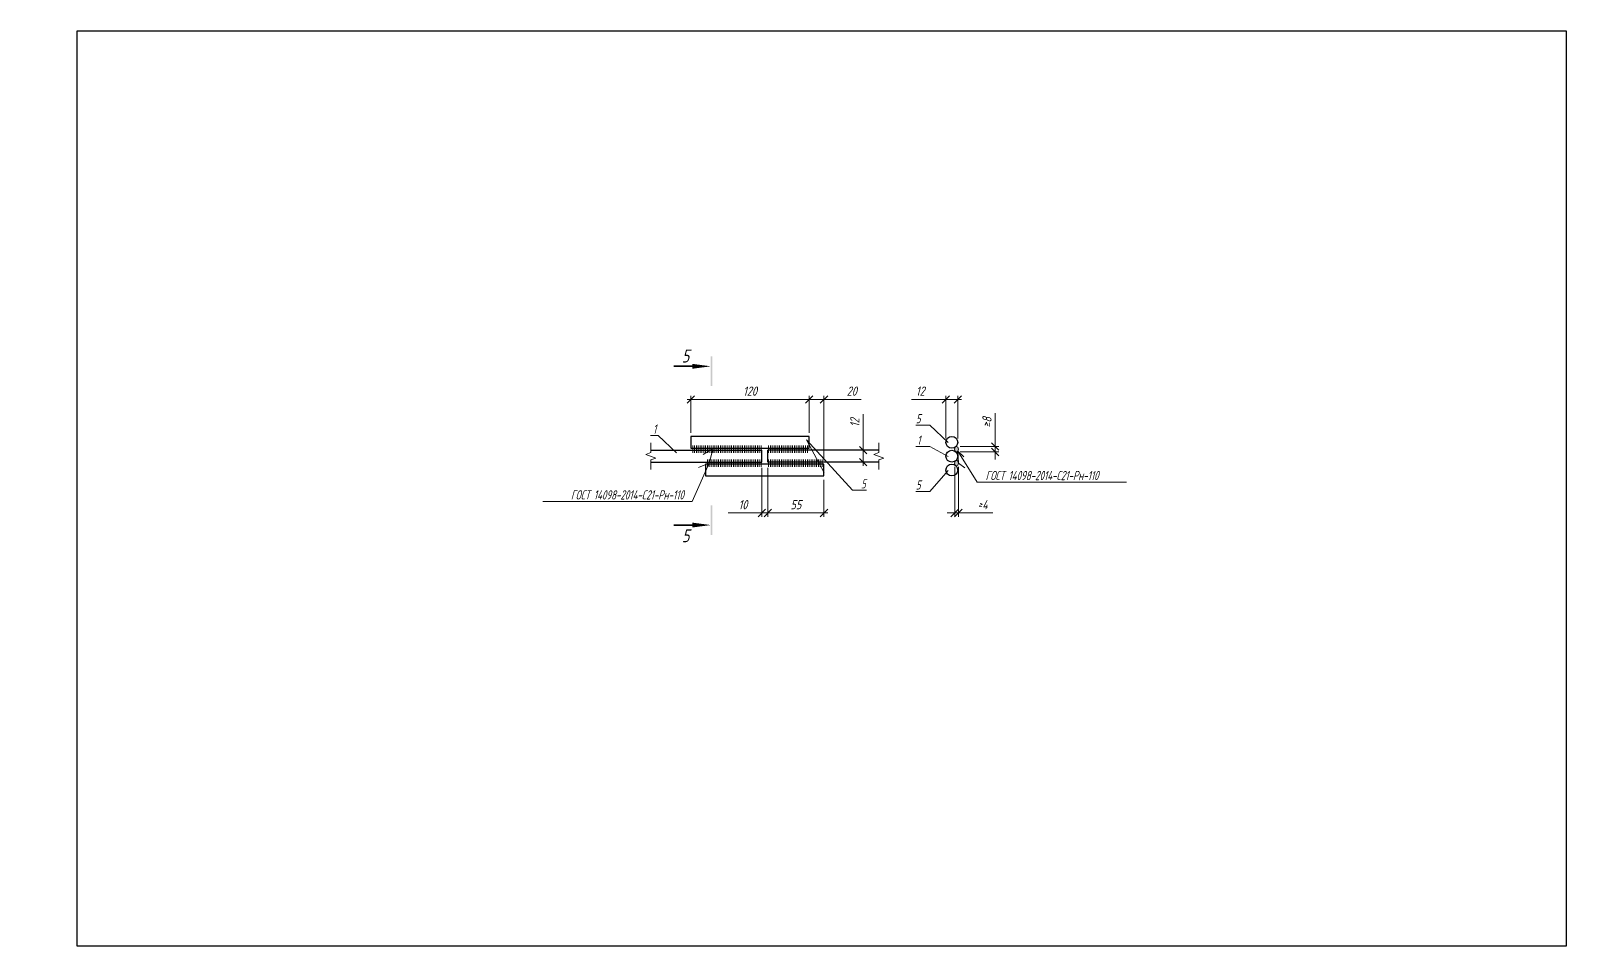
# Model space of a CAD drawing. Header units: millimetres. Extents: x 6546658 to 12951752, y -1354198 to 1102852.
# Drawn here: x 11584784 to 11588936, y -3847 to -1371 of the extents above; entities that cross this region are included whole.
import ezdxf
from ezdxf import colors
from ezdxf.entities.mleader import LeaderData, LeaderLine
from ezdxf.enums import TextEntityAlignment as Align
from ezdxf.math import Vec2, Vec3

# ---------------------------------------------------------------- set-up
doc = ezdxf.new("R2010")
doc.units = ezdxf.units.MM
doc.layers.get('Defpoints').update_dxf_attribs({"color": 254, "lineweight": 0})
for name, color, linetype, lineweight in [('ИС_TXT_ЗГЛ', 1, 'Continuous', 35), ('ИС_ОПОР_Тон', 3, 'Continuous', 18), ('ИС_Разм', 3, 'Continuous', 18)]:
    doc.layers.add(name, color=color, linetype=linetype, lineweight=lineweight)
doc.layers.add('Раб Арм', color=6, linetype='Continuous')
doc.styles.add('0', font='isocpeur.ttf', dxfattribs={"width": 0.8, "oblique": 15})
doc.dimstyles.new('М10', dxfattribs={"dimscale": 10, "dimtxt": 2.5, "dimasz": 2, "dimexe": 1, "dimexo": 1, "dimgap": 1, "dimtad": 1, "dimdec": 0, "dimtxsty": '0', "dimblk1": 'OBLIQUE', "dimblk2": 'OBLIQUE', "dimsah": 1, "dimcen": 2.5, "dimdle": 1, "dimclrd": 256, "dimclre": 256, "dimclrt": 256, "dimaunit": 1, "dimadec": 0, "dimazin": 0, "dimtfac": 0.75, "dimtdec": 0, "dimtmove": 1, "dimatfit": 2, "dimldrblk": 'OBLIQUE', "dimfxl": 1, "dimtolj": 1, "dimtzin": 0, "dimlwd": -1, "dimlwe": -1, "dimarcsym": 0})

# ---------------------------------------------------------------- blocks, each defined once
blk = doc.blocks.new('*U22')
at = {"linetype": 'Continuous'}
blk.add_lwpolyline([(-0.0036, 0), (-0.001, 0), (-0.0005, -0.00137), (0.0005, 0.00137), (0.001, 0), (0.0036, 0)], dxfattribs=at)
blk = doc.blocks.new('_Oblique')
at = {"color": 0, "linetype": 'ByBlock', "lineweight": -2}
blk.add_line((-0.5, -0.5), (0.5, 0.5), dxfattribs=at)
blk = doc.blocks.new('*D122')
at = {"layer": 'Defpoints', "color": 0, "transparency": 16777216}
for p in [(11586889, -2368), (11586569, -2468), (11586889, -2468)]:
    blk.add_point(p, dxfattribs=at)
at = {"layer": 'ИС_Разм', "transparency": 16777216}
for p, q in [((11586569, -2458), (11586569, -2358)), ((11586889, -2458), (11586889, -2358)), ((11586559, -2368), (11586899, -2368))]:
    blk.add_line(p, q, dxfattribs=at)
at = {"layer": 'ИС_Разм', "transparency": 16777216, "xscale": 20, "yscale": 20, "zscale": 20, "rotation": 180}
blk.add_blockref('_Oblique', (11586569, -2368), dxfattribs=at)
at = {"layer": 'ИС_Разм', "transparency": 16777216, "xscale": 20, "yscale": 20, "zscale": 20}
blk.add_blockref('_Oblique', (11586889, -2368), dxfattribs=at)
at = {"layer": 'ИС_Разм', "transparency": 16777216, "insert": (11586729, -2345.5), "char_height": 25, "attachment_point": 5, "style": '0'}
blk.add_mtext('\\A1;120', dxfattribs=at)
blk = doc.blocks.new('*D123')
at = {"layer": 'Defpoints', "color": 0, "transparency": 16777216}
for p in [(11586761, -2543), (11586777, -2543), (11586777, -2675)]:
    blk.add_point(p, dxfattribs=at)
at = {"layer": 'ИС_Разм', "transparency": 16777216}
for p, q in [((11586761, -2553), (11586761, -2685)), ((11586777, -2553), (11586777, -2685)), ((11586761, -2675), (11586741, -2675)), ((11586761, -2675), (11586777, -2675)), ((11586777, -2675), (11586797, -2675))]:
    blk.add_line(p, q, dxfattribs=at)
at = {"layer": 'ИС_Разм', "transparency": 16777216, "xscale": 20, "yscale": 20, "zscale": 20}
blk.add_blockref('_Oblique', (11586761, -2675), dxfattribs=at)
at = {"layer": 'ИС_Разм', "transparency": 16777216, "xscale": 20, "yscale": 20, "zscale": 20, "rotation": 180}
blk.add_blockref('_Oblique', (11586777, -2675), dxfattribs=at)
at = {"layer": 'ИС_Разм', "transparency": 16777216, "insert": (11586709.9, -2652.5), "char_height": 25, "attachment_point": 5, "style": '0'}
blk.add_mtext('\\A1;10', dxfattribs=at)
blk = doc.blocks.new('*U23')
for p, q in [((-3.8, 82.03), (-10.2, 82.03)), ((-3.8, 39.1), (-10.2, 39.1))]:
    blk.add_line(p, q)
for points in [[(0.25, 84.7), (-0.25, 84.7), (0.25, 76.7), (-0.25, 76.7)], [(-5.2, 82.69), (-0.2, 82.03), (-5.2, 82.03), (-5.2, 81.37)], [(0.25, 44.44), (-0.25, 44.44), (0.25, 36.44), (-0.25, 36.44)], [(-5.2, 39.76), (-0.2, 39.1), (-5.2, 39.1), (-5.2, 38.45)]]:
    blk.add_solid(points)
at = {"style": '0', "oblique": 15, "width": 0.8}
for tag, p in [('ВЕРХ', (-7.06, 84.81)), ('НИЗ', (-7, 36.21))]:
    blk.add_attdef(tag, text='', height=3.5, dxfattribs=at).set_placement(p, align=Align.MIDDLE_CENTER)
blk = doc.blocks.new('*D124')
at = {"layer": 'Defpoints', "color": 0, "transparency": 16777216}
for p in [(11587282.3, -2540.2), (11587292.2, -2540.2), (11587292.2, -2675)]:
    blk.add_point(p, dxfattribs=at)
at = {"layer": 'ИС_Разм', "transparency": 16777216}
for p, q in [((11587282.3, -2550.2), (11587282.3, -2685)), ((11587292.2, -2550.2), (11587292.2, -2685)), ((11587282.3, -2675), (11587262.3, -2675)), ((11587282.3, -2675), (11587292.2, -2675)), ((11587292.2, -2675), (11587385.2, -2675))]:
    blk.add_line(p, q, dxfattribs=at)
at = {"layer": 'ИС_Разм', "transparency": 16777216, "xscale": 20, "yscale": 20, "zscale": 20}
blk.add_blockref('_Oblique', (11587282.3, -2675), dxfattribs=at)
at = {"layer": 'ИС_Разм', "transparency": 16777216, "xscale": 20, "yscale": 20, "zscale": 20, "rotation": 180}
blk.add_blockref('_Oblique', (11587292.2, -2675), dxfattribs=at)
at = {"layer": 'ИС_Разм', "transparency": 16777216, "insert": (11587358.7, -2652.5), "char_height": 25, "attachment_point": 5, "style": '0'}
blk.add_mtext('\\A1;{\\H0.75x;≥}4', dxfattribs=at)
blk = doc.blocks.new('*D125')
at = {"layer": 'Defpoints', "color": 0, "transparency": 16777216}
for p in [(11587287.2, -2495.4), (11587287.2, -2510.1), (11587392, -2510.1)]:
    blk.add_point(p, dxfattribs=at)
at = {"layer": 'ИС_Разм', "transparency": 16777216}
for p, q in [((11587392, -2495.4), (11587392, -2404.7)), ((11587297.2, -2495.4), (11587402, -2495.4)), ((11587297.2, -2510.1), (11587402, -2510.1)), ((11587392, -2510.1), (11587392, -2495.4)), ((11587392, -2510.1), (11587392, -2530.1))]:
    blk.add_line(p, q, dxfattribs=at)
at = {"layer": 'ИС_Разм', "transparency": 16777216, "xscale": 20, "yscale": 20, "zscale": 20}
for p, rotation in [((11587392, -2495.4), 270), ((11587392, -2510.1), 90)]:
    blk.add_blockref('_Oblique', p, dxfattribs=dict(at, rotation=rotation))
at = {"layer": 'ИС_Разм', "transparency": 16777216, "insert": (11587369.5, -2430), "char_height": 25, "attachment_point": 5, "rotation": 90, "style": '0'}
blk.add_mtext('\\A1;≥8', dxfattribs=at)
blk = doc.blocks.new('*D126')
at = {"layer": 'Defpoints', "color": 0, "transparency": 16777216}
for p in [(11587034.8, -2505.5), (11587035.8, -2505.5), (11587035.8, -2537.5)]:
    blk.add_point(p, dxfattribs=at)
at = {"layer": 'ИС_Разм', "transparency": 16777216}
for p, q in [((11587034.8, -2407.4), (11587034.8, -2505.5)), ((11587025.8, -2505.5), (11587024.8, -2505.5)), ((11587034.8, -2547.5), (11587034.8, -2495.5)), ((11587025.8, -2537.5), (11587024.8, -2537.5))]:
    blk.add_line(p, q, dxfattribs=at)
at = {"layer": 'ИС_Разм', "transparency": 16777216, "xscale": 20, "yscale": 20, "zscale": 20}
for p, rotation in [((11587034.8, -2505.5), 90), ((11587034.8, -2537.5), 270)]:
    blk.add_blockref('_Oblique', p, dxfattribs=dict(at, rotation=rotation))
at = {"layer": 'ИС_Разм', "transparency": 16777216, "insert": (11587012.3, -2430.8), "char_height": 25, "attachment_point": 5, "rotation": 90, "style": '0'}
blk.add_mtext('\\A1;12', dxfattribs=at)
blk = doc.blocks.new('*D127')
at = {"layer": 'Defpoints', "color": 0, "transparency": 16777216}
for p in [(11587290.6, -2368), (11587258.6, -2484), (11587290.6, -2484)]:
    blk.add_point(p, dxfattribs=at)
at = {"layer": 'ИС_Разм', "transparency": 16777216}
for p, q in [((11587258.6, -2474), (11587258.6, -2358)), ((11587290.6, -2474), (11587290.6, -2358)), ((11587165.8, -2368), (11587258.6, -2368)), ((11587248.6, -2368), (11587300.6, -2368))]:
    blk.add_line(p, q, dxfattribs=at)
at = {"layer": 'ИС_Разм', "transparency": 16777216, "xscale": 20, "yscale": 20, "zscale": 20, "rotation": 180}
blk.add_blockref('_Oblique', (11587258.6, -2368), dxfattribs=at)
at = {"layer": 'ИС_Разм', "transparency": 16777216, "xscale": 20, "yscale": 20, "zscale": 20}
blk.add_blockref('_Oblique', (11587290.6, -2368), dxfattribs=at)
at = {"layer": 'ИС_Разм', "transparency": 16777216, "insert": (11587189.2, -2345.5), "char_height": 25, "attachment_point": 5, "style": '0'}
blk.add_mtext('\\A1;12', dxfattribs=at)
blk = doc.blocks.new('*D134')
at = {"layer": 'Defpoints', "color": 0, "transparency": 16777216}
for p in [(11586929, -2368), (11586889, -2468), (11586929, -2543)]:
    blk.add_point(p, dxfattribs=at)
at = {"layer": 'ИС_Разм', "transparency": 16777216}
for p, q in [((11586889, -2458), (11586889, -2358)), ((11586929, -2533), (11586929, -2358)), ((11586879, -2368), (11586939, -2368)), ((11587029.5, -2368), (11586929, -2368))]:
    blk.add_line(p, q, dxfattribs=at)
at = {"layer": 'ИС_Разм', "transparency": 16777216, "xscale": 20, "yscale": 20, "zscale": 20, "rotation": 180}
blk.add_blockref('_Oblique', (11586889, -2368), dxfattribs=at)
at = {"layer": 'ИС_Разм', "transparency": 16777216, "xscale": 20, "yscale": 20, "zscale": 20}
blk.add_blockref('_Oblique', (11586929, -2368), dxfattribs=at)
at = {"layer": 'ИС_Разм', "transparency": 16777216, "insert": (11587004.1, -2345.5), "char_height": 25, "attachment_point": 5, "style": '0'}
blk.add_mtext('\\A1;20', dxfattribs=at)
blk = doc.blocks.new('_None')
blk = doc.blocks.new('*D121')
at = {"layer": 'Defpoints', "color": 0, "transparency": 16777216}
for p in [(11586777, -2543), (11586929, -2575), (11586929, -2675)]:
    blk.add_point(p, dxfattribs=at)
at = {"layer": 'ИС_Разм', "transparency": 16777216}
for p, q in [((11586777, -2553), (11586777, -2685)), ((11586929, -2585), (11586929, -2685)), ((11586767, -2675), (11586939, -2675))]:
    blk.add_line(p, q, dxfattribs=at)
at = {"layer": 'ИС_Разм', "transparency": 16777216, "xscale": 20, "yscale": 20, "zscale": 20, "rotation": 180}
blk.add_blockref('_Oblique', (11586777, -2675), dxfattribs=at)
at = {"layer": 'ИС_Разм', "transparency": 16777216, "xscale": 20, "yscale": 20, "zscale": 20}
blk.add_blockref('_Oblique', (11586929, -2675), dxfattribs=at)
at = {"layer": 'ИС_Разм', "transparency": 16777216, "insert": (11586853, -2652.5), "char_height": 25, "attachment_point": 5, "style": '0'}
blk.add_mtext('\\A1;55', dxfattribs=at)

msp = doc.modelspace()

# ---------------------------------------------------------------- hatches: boundary and pattern name
at = {"layer": 'ИС_ОПОР_Тон'}
h = msp.add_hatch(color=256, dxfattribs=at)
edge = h.paths.add_edge_path()
edge.add_ellipse((11587287.2, -2502.7), major_axis=(0, -7.36), ratio=0.676361, start_angle=334.5168, end_angle=565.4832)
edge.add_arc((11587274.6, -2484), 16, 308.2387, 310.8388, ccw=False)
edge.add_ellipse((11587287.2, -2502.7), major_axis=(0, -7.36), ratio=0.676361, start_angle=212.8676, end_angle=327.1324)
edge.add_arc((11587274.6, -2521.5), 16, 49.1612, 51.7613, ccw=False)
edge = h.paths.add_edge_path()
edge.add_ellipse((11587287.2, -2540.2), major_axis=(0, -7.36), ratio=0.676361, start_angle=334.5168, end_angle=565.4832)
edge.add_arc((11587274.6, -2521.5), 16, 308.2387, 310.8388, ccw=False)
edge.add_ellipse((11587287.2, -2540.2), major_axis=(0, -7.36), ratio=0.676361, start_angle=212.8676, end_angle=327.1324)
edge.add_arc((11587274.6, -2559), 16, 49.1612, 51.7613, ccw=False)

# ---------------------------------------------------------------- linework, layer by layer
at = {"color": 1}
msp.add_lwpolyline([(11584910.4, -1370.9), (11588935.7, -1370.9), (11588935.7, -3846.8), (11584910.4, -3846.8)], close=True, dxfattribs=at)
at = {"layer": 'ИС_ОПОР_Тон'}
for centre in [(11587287.2, -2502.7), (11587287.2, -2540.2)]:
    msp.add_ellipse(centre, major_axis=(0, -7.36), ratio=0.676361, dxfattribs=at)
at = {"layer": 'ИС_Разм'}
for p, q in [((11586574, -2492.6), (11586574, -2512.6)), ((11586579, -2492.6), (11586579, -2512.6)), ((11586584, -2492.6), (11586584, -2512.6)), ((11586589, -2492.6), (11586589, -2512.6)), ((11586594, -2492.6), (11586594, -2512.6)), ((11586599, -2492.6), (11586599, -2512.6)), ((11586629, -2500), (11586602.4, -2517.1)), ((11586604, -2492.6), (11586604, -2512.6)), ((11586609, -2492.6), (11586609, -2512.6)), ((11586614, -2492.6), (11586614, -2512.6)), ((11586614, -2530.1), (11586614, -2550.1)), ((11586619, -2492.6), (11586619, -2512.6)), ((11586619, -2530.1), (11586619, -2550.1)), ((11586624, -2492.6), (11586624, -2512.6)), ((11586624, -2530.1), (11586624, -2550.1)), ((11586629, -2492.6), (11586629, -2512.6)), ((11586629, -2530.1), (11586629, -2550.1)), ((11586634, -2492.6), (11586634, -2512.6)), ((11586634, -2530.1), (11586634, -2550.1)), ((11586639, -2492.6), (11586639, -2512.6)), ((11586639, -2530.1), (11586639, -2550.1)), ((11586644, -2492.6), (11586644, -2512.6)), ((11586644, -2530.1), (11586644, -2550.1)), ((11586649, -2492.6), (11586649, -2512.6)), ((11586649, -2530.1), (11586649, -2550.1)), ((11586654, -2492.6), (11586654, -2512.6)), ((11586654, -2530.1), (11586654, -2550.1)), ((11586659, -2492.6), (11586659, -2512.6)), ((11586659, -2530.1), (11586659, -2550.1)), ((11586664, -2492.6), (11586664, -2512.6)), ((11586664, -2530.1), (11586664, -2550.1)), ((11586669, -2492.6), (11586669, -2512.6)), ((11586669, -2530.1), (11586669, -2550.1)), ((11586674, -2492.6), (11586674, -2512.6)), ((11586674, -2530.1), (11586674, -2550.1)), ((11586679, -2492.6), (11586679, -2512.6)), ((11586679, -2530.1), (11586679, -2550.1)), ((11586684, -2492.6), (11586684, -2512.6)), ((11586684, -2530.1), (11586684, -2550.1)), ((11586689, -2492.6), (11586689, -2512.6)), ((11586689, -2530.1), (11586689, -2550.1)), ((11586694, -2492.6), (11586694, -2512.6)), ((11586694, -2530.1), (11586694, -2550.1)), ((11586699, -2492.6), (11586699, -2512.6)), ((11586699, -2530.1), (11586699, -2550.1)), ((11586704, -2492.6), (11586704, -2512.6)), ((11586704, -2530.1), (11586704, -2550.1)), ((11586709, -2492.6), (11586709, -2512.6)), ((11586709, -2530.1), (11586709, -2550.1)), ((11586714, -2492.6), (11586714, -2512.6)), ((11586714, -2530.1), (11586714, -2550.1)), ((11586719, -2492.6), (11586719, -2512.6)), ((11586719, -2530.1), (11586719, -2550.1)), ((11586724, -2492.6), (11586724, -2512.6)), ((11586724, -2530.1), (11586724, -2550.1)), ((11586729, -2492.6), (11586729, -2512.6)), ((11586729, -2530.1), (11586729, -2550.1)), ((11586734, -2492.6), (11586734, -2512.6)), ((11586734, -2530.1), (11586734, -2550.1)), ((11586739, -2492.6), (11586739, -2512.6)), ((11586739, -2530.1), (11586739, -2550.1)), ((11586744, -2492.6), (11586744, -2512.6)), ((11586744, -2530.1), (11586744, -2550.1)), ((11586749, -2492.6), (11586749, -2512.6)), ((11586749, -2530.1), (11586749, -2550.1)), ((11586754, -2492.6), (11586754, -2512.6)), ((11586754, -2530.1), (11586754, -2550.1)), ((11586759, -2492.6), (11586759, -2512.6)), ((11586759, -2530.1), (11586759, -2550.1)), ((11586779, -2492.6), (11586779, -2512.6)), ((11586779, -2530.1), (11586779, -2550.1)), ((11586784, -2492.6), (11586784, -2512.6)), ((11586784, -2530.1), (11586784, -2550.1)), ((11586789, -2492.6), (11586789, -2512.6)), ((11586789, -2530.1), (11586789, -2550.1)), ((11586794, -2492.6), (11586794, -2512.6)), ((11586794, -2530.1), (11586794, -2550.1)), ((11586799, -2492.6), (11586799, -2512.6)), ((11586799, -2530.1), (11586799, -2550.1)), ((11586804, -2492.6), (11586804, -2512.6)), ((11586804, -2530.1), (11586804, -2550.1)), ((11586809, -2492.6), (11586809, -2512.6)), ((11586809, -2530.1), (11586809, -2550.1)), ((11586814, -2492.6), (11586814, -2512.6)), ((11586814, -2530.1), (11586814, -2550.1)), ((11586819, -2492.6), (11586819, -2512.6)), ((11586819, -2530.1), (11586819, -2550.1)), ((11586824, -2492.6), (11586824, -2512.6)), ((11586824, -2530.1), (11586824, -2550.1)), ((11586829, -2492.6), (11586829, -2512.6)), ((11586829, -2530.1), (11586829, -2550.1)), ((11586834, -2492.6), (11586834, -2512.6)), ((11586834, -2530.1), (11586834, -2550.1)), ((11586839, -2492.6), (11586839, -2512.6)), ((11586839, -2530.1), (11586839, -2550.1)), ((11586844, -2492.6), (11586844, -2512.6)), ((11586844, -2530.1), (11586844, -2550.1)), ((11586849, -2492.6), (11586849, -2512.6)), ((11586849, -2530.1), (11586849, -2550.1)), ((11586854, -2492.6), (11586854, -2512.6)), ((11586854, -2530.1), (11586854, -2550.1)), ((11586859, -2492.6), (11586859, -2512.6)), ((11586859, -2530.1), (11586859, -2550.1)), ((11586864, -2492.6), (11586864, -2512.6)), ((11586864, -2530.1), (11586864, -2550.1)), ((11586869, -2492.6), (11586869, -2512.6)), ((11586869, -2530.1), (11586869, -2550.1)), ((11586874, -2492.6), (11586874, -2512.6)), ((11586874, -2530.1), (11586874, -2550.1)), ((11586879, -2492.6), (11586879, -2512.6)), ((11586879, -2530.1), (11586879, -2550.1)), ((11586884, -2492.6), (11586884, -2512.6)), ((11586884, -2530.1), (11586884, -2550.1)), ((11586889, -2530.1), (11586889, -2550.1)), ((11586894, -2530.1), (11586894, -2550.1)), ((11586899, -2530.1), (11586899, -2550.1)), ((11586904, -2530.1), (11586904, -2550.1)), ((11586909, -2530.1), (11586909, -2550.1)), ((11586914, -2530.1), (11586914, -2550.1)), ((11586919, -2530.1), (11586919, -2550.1)), ((11586924, -2530.1), (11586924, -2550.1)), ((11587290.5, -2508.3), (11587306.7, -2523.3)), ((11586619, -2540.1), (11586589.9, -2552.1)), ((11587292.2, -2540.2), (11587310.1, -2553.2)), ((11586777, -2675), (11586669.6, -2675))]:
    msp.add_line(p, q, dxfattribs=at)
at = {"layer": 'Раб Арм'}
for p, q in [((11586461, -2505.5), (11586761, -2505.5)), ((11586761, -2537.5), (11586761, -2505.5)), ((11587077, -2505.5), (11586777, -2505.5)), ((11586777, -2537.5), (11586777, -2505.5)), ((11586461, -2537.5), (11586761, -2537.5)), ((11587077, -2537.5), (11586777, -2537.5))]:
    msp.add_line(p, q, dxfattribs=at)
for points in [[(11586569, -2500), (11586889, -2500), (11586889, -2468), (11586569, -2468)], [(11586609, -2575), (11586929, -2575), (11586929, -2543), (11586609, -2543)]]:
    msp.add_lwpolyline(points, close=True, dxfattribs=at)
for centre in [(11587274.6, -2484), (11587274.6, -2521.5), (11587274.6, -2559)]:
    msp.add_circle(centre, 16, dxfattribs=at)

# ---------------------------------------------------------------- block references
at = {"layer": 'ИС_TXT_ЗГЛ', "xscale": 10, "yscale": 10, "zscale": 10}
msp.add_blockref('*U23', (11586625, -3098.7), dxfattribs=at).add_auto_attribs({'ВЕРХ': '5', 'НИЗ': '5'})
at = {"layer": 'ИС_ОПОР_Тон', "xscale": 10000, "yscale": 10000, "zscale": 10000, "rotation": 270}
for p in [(11586461, -2521.5), (11587077, -2521.5)]:
    msp.add_blockref('*U22', p, dxfattribs=at)

# ---------------------------------------------------------------- dimensions: what is measured, and where the dimension line sits
at = {"layer": 'ИС_Разм'}
dim = msp.add_linear_dim(base=(11586889, -2368), p1=(11586569, -2468), p2=(11586889, -2468), text='120', dimstyle='М10', dxfattribs=at)
dim.commit()
dim.dimension.update_dxf_attribs({"geometry": '*D122', "text_midpoint": (11586729, -2345.5)})
for base, p1, p2, text, picture, middle in [((11586929, -2368), (11586889, -2468), (11586929, -2543), '20', '*D134', (11587004.1, -2368)), ((11587290.6, -2368), (11587258.6, -2484), (11587290.6, -2484), '12', '*D127', (11587189.2, -2368)), ((11586777, -2675), (11586761, -2543), (11586777, -2543), '10', '*D123', (11586709.9, -2675)), ((11586929, -2675), (11586777, -2543), (11586929, -2575), '55', '*D121', (11586853, -2675))]:
    dim = msp.add_linear_dim(base=base, p1=p1, p2=p2, text=text, dimstyle='М10', dxfattribs=at)
    dim.commit()
    dim.dimension.update_dxf_attribs({"geometry": picture, "text_midpoint": middle, "dimtype": 160})
dim = msp.add_linear_dim(base=(11587034.8, -2505.5), p1=(11587035.8, -2537.5), p2=(11587035.8, -2505.5), angle=90, text='12', dimstyle='М10', dxfattribs=at)
dim.commit()
dim.dimension.update_dxf_attribs({"geometry": '*D126', "text_midpoint": (11587034.8, -2430.8), "dimtype": 160})
dim = msp.add_linear_dim(base=(11587392, -2510.1), p1=(11587287.2, -2495.4), p2=(11587287.2, -2510.1), angle=90, text='≥8', dimstyle='М10', override={"dimtmove": 0}, dxfattribs=at)
dim.commit()
dim.dimension.update_dxf_attribs({"geometry": '*D125', "text_midpoint": (11587392, -2430), "dimtype": 160})
dim = msp.add_linear_dim(base=(11587292.2, -2675), p1=(11587282.3, -2540.2), p2=(11587292.2, -2540.2), text='{\\H0.75x;≥}4', dimstyle='М10', override={"dimtmove": 0}, dxfattribs=at)
dim.commit()
dim.dimension.update_dxf_attribs({"geometry": '*D124', "text_midpoint": (11587358.7, -2675), "dimtype": 160})

# ---------------------------------------------------------------- leaders
ml = msp.add_multileader_mtext('Standard', dxfattribs=at)
ml.set_content('{\\W0.7;\\C255;5}', color=4, style='0')
ml.set_leader_properties(color=256, linetype='ByLayer', lineweight=-1)
ml.set_arrow_properties(name='NONE')
ml.build(insert=Vec2(0, 0))
ml.multileader.update_dxf_attribs({"text_left_attachment_type": 6, "text_right_attachment_type": 6, "dogleg_length": 0.36, "arrow_head_size": 9, "scale": 50})
ctx = ml.context
ctx.base_point, ctx.scale, ctx.char_height, ctx.arrow_head_size, ctx.landing_gap_size, ctx.plane_origin = Vec3(11587172.7, -2437.5), 50, 25, 9, 4.5, Vec3(11588007.1, -2529.2)
ctx.left_attachment, ctx.right_attachment = 6, 6
notes = []
notes.append((ctx, [(1, (1, 1, 0), (11587215.2, -2437.5), (-1, 0), 18, [(1, [(11587264.8, -2484.7)], 0, [])])]))
ctx.mtext.insert, ctx.mtext.flow_direction = Vec3(11587177.2, -2407.5), 5
ml = msp.add_multileader_mtext('Standard', dxfattribs=at)
ml.set_content('{\\W0.7;\\C255;1}', color=4, style='0')
ml.set_leader_properties(color=256, linetype='ByLayer', lineweight=-1)
ml.set_arrow_properties(name='NONE')
ml.build(insert=Vec2(0, 0))
ml.multileader.update_dxf_attribs({"text_left_attachment_type": 6, "text_right_attachment_type": 6, "dogleg_length": 0.36, "arrow_head_size": 9, "scale": 50})
ctx = ml.context
ctx.base_point, ctx.scale, ctx.char_height, ctx.arrow_head_size, ctx.landing_gap_size, ctx.plane_origin = Vec3(11586459, -2465.6), 50, 25, 9, 4.5, Vec3(11587272.3, -2557.2)
ctx.left_attachment, ctx.right_attachment, ctx.text_align_type = 6, 6, 2
notes.append((ctx, [(1, (1, 1, 0), (11586480.4, -2465.6), (-1, 0), 0.481, [(1, [(11586530.1, -2512.8)], 0, [])])]))
ctx.mtext.insert, ctx.mtext.alignment, ctx.mtext.flow_direction = Vec3(11586475.4, -2435.6), 3, 5
ml = msp.add_multileader_mtext('Standard', dxfattribs=at)
ml.set_content('{\\W0.7;\\C255;5}', color=4, style='0')
ml.set_leader_properties(color=256, linetype='ByLayer', lineweight=-1)
ml.set_arrow_properties(name='NONE')
ml.build(insert=Vec2(0, 0))
ml.multileader.update_dxf_attribs({"text_left_attachment_type": 6, "text_right_attachment_type": 6, "dogleg_length": 0.36, "arrow_head_size": 9, "scale": 50})
ctx = ml.context
ctx.base_point, ctx.scale, ctx.char_height, ctx.arrow_head_size, ctx.landing_gap_size, ctx.plane_origin = Vec3(11587024.5, -2613.6), 50, 25, 9, 4.5, Vec3(11587624.1, -2521.9)
ctx.left_attachment, ctx.right_attachment = 6, 6
notes.append((ctx, [(0, (1, 1, 0), (11587006.5, -2613.6), (1, 0), 18, [(1, [(11586929.1, -2566.1), (11586881.8, -2477.5)], 0, [])])]))
ctx.mtext.insert, ctx.mtext.flow_direction = Vec3(11587029, -2583.6), 5
ml = msp.add_multileader_mtext('Standard', dxfattribs=at)
ml.set_content('{\\W0.7;\\C255;1}', color=4, style='0')
ml.set_leader_properties(linetype='ByLayer', lineweight=-1)
ml.set_arrow_properties(name='NONE')
ml.build(insert=Vec2(0, 0))
ml.multileader.update_dxf_attribs({"text_left_attachment_type": 6, "text_right_attachment_type": 6, "dogleg_length": 0.36, "arrow_head_size": 9, "scale": 50})
ctx = ml.context
ctx.base_point, ctx.scale, ctx.char_height, ctx.arrow_head_size, ctx.landing_gap_size, ctx.plane_origin = Vec3(11587176.2, -2495.5), 50, 25, 9, 4.5, Vec3(11588007.1, -2566.7)
ctx.left_attachment, ctx.right_attachment = 6, 6
notes.append((ctx, [(1, (1, 1, 0), (11587215.2, -2495.5), (-1, 0), 18, [(1, [(11587264.8, -2522.2)], 0, [])])]))
ctx.mtext.insert, ctx.mtext.flow_direction = Vec3(11587180.7, -2465.5), 5
ml = msp.add_multileader_mtext('Standard', dxfattribs=at)
ml.set_content('{\\W0.7;ГОСТ 14098-2014-С21-Рн-110}', color=4, style='0')
ml.set_leader_properties(color=256, linetype='ByLayer', lineweight=-1)
ml.set_arrow_properties(name='NONE')
ml.build(insert=Vec2(0, 0))
ml.multileader.update_dxf_attribs({"text_left_attachment_type": 6, "text_right_attachment_type": 6, "dogleg_length": 0.36, "arrow_head_size": 9, "scale": 50})
ctx = ml.context
ctx.base_point, ctx.scale, ctx.char_height, ctx.arrow_head_size, ctx.landing_gap_size, ctx.plane_origin = Vec3(11586270.6, -2643.6), 50, 25, 9, 4.5, Vec3(11586874, -2502.6)
ctx.left_attachment, ctx.right_attachment, ctx.text_align_type = 6, 6, 2
notes.append((ctx, [(1, (1, 1, 0), (11586572.6, -2643.6), (-1, 0), 18, [(1, [(11586629, -2500), (11586619, -2540.1)], 0, [])])]))
ctx.mtext.insert, ctx.mtext.width, ctx.mtext.alignment, ctx.mtext.flow_direction = Vec3(11586550.1, -2613.6), 336.167, 3, 5
ml = msp.add_multileader_mtext('Standard', dxfattribs=at)
ml.set_content('{\\W0.7;ГОСТ 14098-2014-С21-Рн-110}', color=4, style='0')
ml.set_leader_properties(color=256, linetype='ByLayer', lineweight=-1)
ml.set_arrow_properties(name='NONE')
ml.build(insert=Vec2(0, 0))
ml.multileader.update_dxf_attribs({"text_left_attachment_type": 6, "text_right_attachment_type": 6, "dogleg_length": 0.36, "arrow_head_size": 9, "scale": 50})
ctx = ml.context
ctx.base_point, ctx.scale, ctx.char_height, ctx.arrow_head_size, ctx.landing_gap_size, ctx.plane_origin = Vec3(11587361.2, -2591.3), 50, 25, 9, 4.5, Vec3(11587987.2, -2496)
ctx.left_attachment, ctx.right_attachment = 6, 6
notes.append((ctx, [(0, (1, 1, 0), (11587343.2, -2591.3), (1, 0), 18, [(1, [(11587292.2, -2540.2), (11587290.5, -2508.3)], 0, [])])]))
ctx.mtext.insert, ctx.mtext.flow_direction = Vec3(11587365.7, -2561.3), 5
ml = msp.add_multileader_mtext('Standard', dxfattribs=at)
ml.set_content('{\\W0.7;\\C255;5}', color=4, style='0')
ml.set_leader_properties(color=256, linetype='ByLayer', lineweight=-1)
ml.set_arrow_properties(name='NONE')
ml.build(insert=Vec2(0, 0))
ml.multileader.update_dxf_attribs({"text_left_attachment_type": 6, "text_right_attachment_type": 6, "dogleg_length": 0.36, "arrow_head_size": 9, "scale": 50})
ctx = ml.context
ctx.base_point, ctx.scale, ctx.char_height, ctx.arrow_head_size, ctx.landing_gap_size, ctx.plane_origin = Vec3(11587172.7, -2616.7), 50, 25, 9, 4.5, Vec3(11588007.1, -2604.2)
ctx.left_attachment, ctx.right_attachment = 6, 6
notes.append((ctx, [(1, (1, 1, 0), (11587215.2, -2616.7), (-1, 0), 18, [(1, [(11587264.8, -2559.7)], 0, [])])]))
ctx.mtext.insert, ctx.mtext.flow_direction = Vec3(11587177.2, -2586.7), 5
for ctx, leaders in notes:
    for number, flags, end, landing, length, lines in leaders:
        leader = LeaderData()
        leader.index, (leader.has_last_leader_line, leader.has_dogleg_vector, leader.attachment_direction) = number, flags
        leader.last_leader_point, leader.dogleg_vector, leader.dogleg_length = Vec3(end), Vec3(landing), length
        for number, points, colour, breaks in lines:
            line = LeaderLine()
            line.index, line.vertices, line.color, line.breaks = number, Vec3.list(points), colors.encode_raw_color(colour), breaks
            leader.lines.append(line)
        ctx.leaders.append(leader)

doc.saveas('drawing.dxf')
